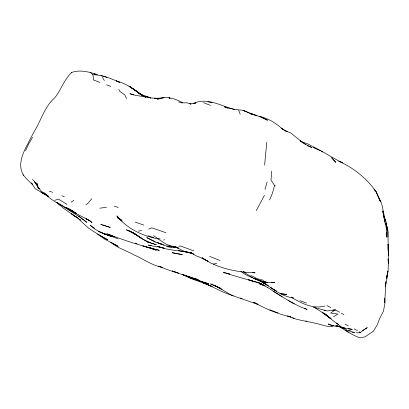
<?xml version="1.0" encoding="UTF-8"?>
<svg xmlns="http://www.w3.org/2000/svg" width="409" height="409" viewBox="0 0 409 409"><rect width="100%" height="100%" fill="white"/><g stroke="black" fill="none" stroke-linecap="round" stroke-linejoin="round"><path stroke-width="0.61" d="M71.647 72.73L71.652 72.47C79.821 69.469 89.295 71.846 97.26 74.683L94.372 73.968L96.263 74.428M387.931 237.194L387.855 229.746L386.347 224.434M385.503 286.418L386.827 279.342L387.747 271.443L386.495 278.785L388.039 271.07L388.376 262.905L388.095 258.892L388.315 262.834M271.694 171.105L270.998 180.149L274.582 185.476L275.298 185.931M388.376 262.905L388.351 263.396L388.55 255.165L388.064 246.934L388.243 251.883M384.659 299.209L384.736 302.844L385.84 281.786L385.493 285.845M266.796 142.327L264.597 165.088M386.495 278.785L388.039 271.07M274.582 185.476L272.558 192.869L269.664 199.929M265.022 189.413L267.092 182.041M25.552 150.676L28.717 143.81L32.587 137.26M264.459 195.338L256.259 210.615M91.877 198.682L87.766 203.483L85.89 204.786M71.652 72.47C64.039 79.607 61.105 89.96 54.632 97.95C46.774 104.811 42.894 114.658 38.456 123.815C34.944 130.512 31.028 136.989 27.822 143.845C22.797 153.181 17.224 165.267 23.502 175.205M71.1 202.24L73.896 200.282M360.058 332.624L367.282 327.619L365.206 328.872M332.803 310.042L335.257 309.915L330.702 313.064L337.875 314.076L333.539 316.719M362.609 330.436L364.163 329.501M163.61 240.098L164.592 239.602M178.851 246.428L180.067 245.86L193.82 250.86M148.687 229.178L151.698 227.828L165.972 232.741M336.408 323.11L342.159 327.415L348.284 330.861L352.134 329.337L348.396 328.616M54.714 200.354L58.456 199.096L66.984 204.377M290.942 316.873L287.553 315.973C296.407 320.17 306.223 321.029 315.59 323.309C321.714 324.368 327.747 327.962 333.969 325.702M178.672 248.181L175.415 246.975C180.2 249.107 184.812 252.537 190.287 252.373L196.356 255.942L199.137 256.913L208.017 261.377L201.995 257.696L210.538 262.951L213.242 264.091L216.719 263.437M106.498 207.332L99.74 208.176M195.512 103.186L193.176 103.605C206.673 96.872 221.162 106.028 234.388 109.459M195.942 102.961L189.883 103.82L190.988 104.177M324.91 306.044C312.824 309.327 301.346 303.284 291.32 297.215M335.257 309.915L327.21 310.942L313.585 307.261M138.283 231.054L141.647 230.676M336.576 325.968L334.782 326.08L330.763 325.196L328.1 323.954L332.18 325.385M336.965 325.927L335.712 325.999L340.084 326.73M156.816 98.436L154.556 98.564L164.055 97.72L157.455 99.259C165.844 95.573 175.047 98.528 182.567 102.751M157.946 98.375L159.07 98.308L151.601 98.002L135.885 95.379M324.204 310.492L325.436 310.431M351.96 332.553L355.17 332.532L348.284 330.861M356.28 332.762L359.46 332.798M332.854 326.009L331.356 325.85M267.476 282.215L264.372 282.041L259.132 280.502L254.086 278.238M271.198 282.42L274.925 282.629L267.379 282.491L264.372 282.041L262.685 281.254M207.849 101.913L212.066 102.48L210.231 102.311M177.797 247.828L166.841 246.647L171.739 247.077M90.588 72.516L92.833 74.729C102.378 74.781 111.355 78.651 119.914 82.49L116.207 80.859C125.803 83.446 133.999 89.044 141.77 95.016L136.637 91.437L140.86 94.264L150.752 97.991M173.574 247.235L175.415 247.399M252.675 272.593L255.124 272.808C240.824 272.394 226.315 270.042 213.242 264.091M176.253 247.128L164.832 245.681L158.37 243.023L161.821 244.101M158.692 246.704L157 246.535L164.203 248.151L158.237 246.596C169.004 250.753 180.742 250.303 191.852 253.151M193.007 253.422L184.336 251.576M359.531 332.701L360.656 332.834M170.272 246.233L169.07 246.075L171.995 246.704L168.927 245.993M171.478 246.392L173.881 246.709M175.083 246.867L176.284 247.031M352.134 329.337L344.976 328.299L342.159 327.415L345.278 328.013M178.39 250.533L188.36 252.476M290.927 316.898C277.762 314.173 265.231 308.611 253.473 302.185L257.056 304.097L231.622 295.334L216.98 286.591L210.548 283.861L220.374 288.34M233.299 295.579C222.486 292.931 213.099 286.515 202.706 282.614L205.916 283.933M156.795 246.944L148.334 245.068L151.253 245.717M145.957 96.55L148.845 97.209L150.553 98.058M153.81 237.557L147.966 235.737M162.174 244.434L164.014 244.858M338.079 326.004L336.929 325.733L343.637 328.764M158.314 238.938C142.419 235.942 127.102 228.764 116.821 215.875L122.168 221.116L119.822 219.142L121.805 220.431M226.284 273.192L223.391 272.486L229.694 274.04L226.284 273.192C237.966 277.261 249.981 279.93 261.612 284.076L258.953 282.824L267.737 287.512M240.466 298.084L242.194 298.519M263.866 280.41L257.026 278.621L250.824 275.369M276.341 312.307L278.064 312.757M111.739 235.466L106.78 233.8C123.978 240.221 141.432 246.019 159.285 250.349L142.797 245.891L156.202 250.093L149.193 247.552M160.282 238.958L157.388 238.345L153.518 235.62M185.947 275.968L201.867 281.75L208.626 283.708L192.434 278.57L182.163 274.388M106.918 77.342L100.941 75.568M187.184 252.164L193.932 254.142M132.685 94.566L135.522 95.399M262.496 284.828L263.616 285.155L259.669 283.974L265.201 285.978L258.953 282.824M300.559 141.279L308.228 144.111L320.4 150.752M133.666 94.862L129.873 93.676L132.419 94.776M135.277 243.089L137.102 243.672M201.867 281.75L189.684 277.522L185.195 275.41M190.737 104.05L187.112 102.828L181.345 102.863L178.682 101.841M161.57 244.229L155.538 242.179L146.708 237.593L155.231 241.739M255.421 281.622L258.365 282.624M178.615 248.176L166.857 244.582L158.385 239.158M143.825 225.103L135.313 222.087M107.894 234.848L111.294 236.366L108.513 235.405L117.904 238.672M111.294 236.366C103.605 233.968 95.992 230.814 90.103 225.165L94.479 228.253M205.85 283.938L190.507 278.422L182.169 274.24L184.168 275.487M172.363 270.978L178.365 273.1L172.317 270.962M299.981 300.707L306.576 303.064M156.202 250.093L148.053 247.138M114.249 206.11L118.145 207.521M106.488 84.796L110.767 86.381M49.29 191.105L52.603 192.337M195.328 279.265L199.127 280.692M93.789 80.092L99.842 82.378M61.81 195.753L64.331 196.709M209.566 256.423L219.996 260.482M203.467 102.674L210.43 105.364M269.817 309.792L275.748 312.077M156.964 242.414L161.596 244.209M291.351 297.154L293.36 297.987C284.807 296.816 277.368 292.271 270.4 287.455L276.775 291.377L262.317 282.205L264.904 283.616C257.195 279.004 248.038 277.082 240.921 271.479M227.69 108.114L224.234 106.739L226.975 107.797L235.804 109.571L243.094 110.297L256.898 115.834L251.3 113.774L261.719 117.219L267.568 120.226L262.399 117.828M307.328 145.691L311.934 147.531L305.656 144.454L300.216 140.9L305.656 144.454M210.17 285.758L212.348 286.632M338.606 161.131C353.141 167.562 366.265 178.038 375.528 190.942L373.959 189.162M254.127 278.217L260.451 280.911L267.379 282.491L259.132 280.502L260.451 280.911L253.892 278.478L243.289 271.75M220.098 287.977L214.265 285.467L222.082 289.26M208.912 285.124L204.362 283.146L209.587 285.497M210.047 285.62L211.755 286.361M304.444 308.238L307.113 309.475C292.875 304.352 280.329 295.646 267.716 287.496M261.249 117.291L258.953 116.228C268.273 118.283 276.591 123.406 283.452 129.97L281.075 128.068L287.123 131.688L284.49 130.379L290.932 133.083L302.21 142.214M252.082 114.51L243.094 110.297L245.753 111.55M254.705 302.747L258.156 304.362M316.888 149.086L313.228 147.342C323.58 151.33 332.497 158.217 342.614 162.802L339.966 161.535M184.715 275.006L188.723 276.944L198.365 279.638L186.877 276.136L190.338 277.22C179.761 273.457 168.825 270.686 158.544 266.147L162.419 267.379C152.056 265.579 143.631 258.999 134.142 254.976C126.499 250.492 117.598 248.304 110.87 242.271L118.232 246.361L104.566 239.122L97.547 233.979L107.751 239.832L100.016 235.671L88.18 227.833L77.608 218.115L71.417 213.774L77.275 217.828L63.109 207.987L56.815 202.409M190.287 252.373L192.895 253.636M243.513 271.673L245.799 272.788M343.131 328.361L340.308 326.985C346.387 331.229 352.783 335.15 359.726 337.814L364.971 336.898L373.366 331.224L377.103 325.14L380.002 317.819L383.453 311.08L384.92 303.432L384.721 298.596M326.898 305.559L330.804 307.522M345.053 324.23L348.34 325.876M145.855 97.097L139.791 93.922L137.853 92.485L141.79 95.108M292.547 317.573L294.112 318.396M260.599 281.213L268.549 285.845M341.316 313.182L343.892 314.582M354.255 328.954L357.451 330.692M335.278 309.91L339.531 312.231M321.484 151.361L322.573 151.969M259.93 280.809L267.302 285.099M145.348 97.076L139.791 93.922L129.132 86.166L136.294 91.023L129.132 86.166M48.645 196.744L40.926 192.118L47.582 195.666L35.307 188.84L31.375 182.838M305.774 320.861L306.796 321.454M288.212 300.38L294.286 303.933M169.945 98.288L168.932 97.69L169.991 98.375M273.606 291.551L282.2 296.673M69.003 208.948L76.35 213.334L67.153 207.982L72.889 211.131C62.674 205.993 51.917 201.3 43.973 192.787L45.404 193.886M263.963 283.217L266.504 284.746M145.369 97.066L137.368 92.127L135.205 90.277M313.626 307.026L320.027 310.978L331.116 318.841L322.558 312.527L330.763 318.555L325.145 313.943L333.049 320.676L338.846 324.874M121.289 220.083L117.301 217.573L121.008 219.945M65.716 207.286L70.992 210.937L88.666 220.062L86.043 218.733L92.025 222.506L89.111 220.042M48.651 196.448L41.421 191.294L37.955 187.133L37.096 183.672L34.678 181.862L32.546 179.382M59.632 203.743L64.213 207.22L78.697 216.33L86.902 222.363L78.4 215.834M76.023 216.642L78.518 218.539M79.515 219.301L80.512 220.057L79.591 219.326M47.306 195.354L48.257 196.085M56.708 202.297L59.965 205.042L57.751 202.874M345.804 330.206L348.141 332.205M359.184 331.719L360.053 332.548M23.037 174.791L27.275 179.592L32.689 184.689L32.071 183.61M374.209 189.311L375.917 191.432L380.258 201.279L375.917 191.432L381.065 202.307L382.011 205.19L385.329 220.906L383.775 216.397M37.117 185.159L34.678 181.862L38.282 187.787L39.325 188.733L37.955 187.133L38.282 187.787L37.096 183.672M102.495 77.373L104.305 80.593M118.809 89.392L120.001 91.514L124.893 95L126.519 98.641M383.739 215.911L386.07 221.75L387.395 230.681L386.658 226.99M238.667 110.348L240.201 114.203M384.659 221.059L384.864 222.113M384.46 220.001L382.742 210.911L386.428 228.723L386.556 237.102L386.3 232.174M92.833 74.729L93.794 79.924M385.068 223.171L385.283 224.357M387.021 228.876L387.154 230.068L386.357 222.997M384.746 298.611L384.895 301.643M387.936 231.315L388.376 255.594M286.704 294.429L280.201 293.657L286.704 294.429M182.25 254.618L172.255 252.747L182.25 254.618M114.402 236.571L104.684 234.05L114.402 236.571M251.852 280.717L248.289 279.695L254.955 281.862L251.852 280.717M103.605 225.308L100.788 224.423L110.292 227.435L103.605 225.308M156.197 244.756L147.301 241.847L156.197 244.756M107.48 234.986L100.911 232.573L98.298 231.223L107.48 234.986M150.088 242.793C142.286 240.293 136.683 234.004 129.224 230.834L137.869 235.845L135.42 234.112L126.468 229.807L135.42 234.112L141.979 238.636L150.088 242.793M138.789 236.525L132.807 232.747L141.279 238.161L138.789 236.525M333.78 160.021L331.592 157.685L335.82 162.383L333.78 160.021M388.31 247.24L387.967 244.342L388.356 247.767L388.31 247.24"/></g></svg>
